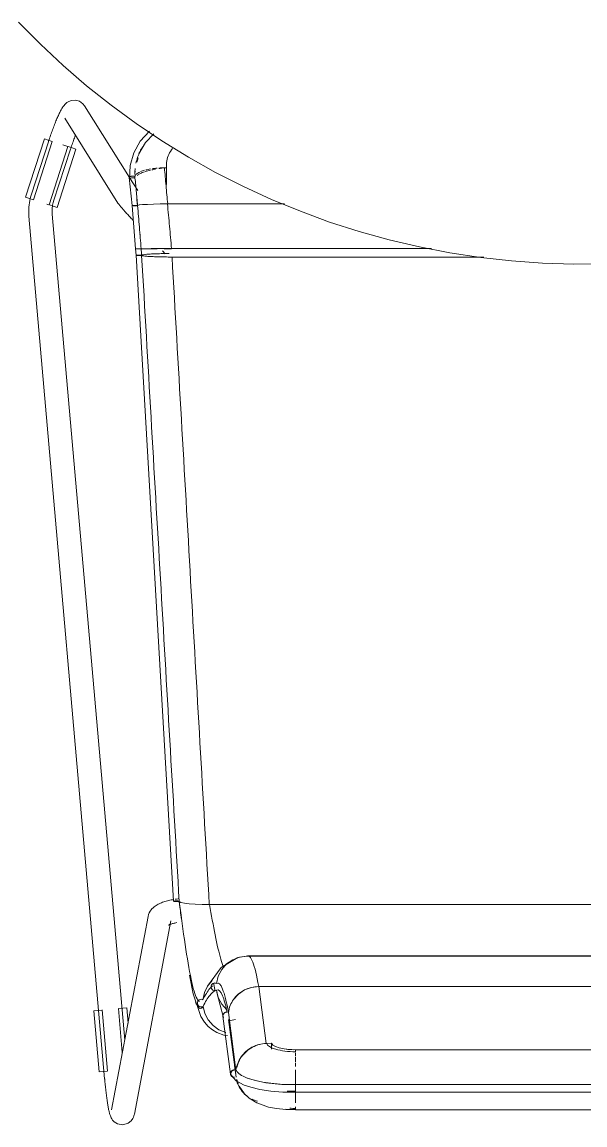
# Model space of a CAD drawing. Header units: millimetres. Extents: x 155927 to 326028, y -36033 to 97293.
# Drawn here: x 230032 to 230322, y 11463 to 12030 of the extents above; entities that cross this region are included whole.
import ezdxf

# ---------------------------------------------------------------- set-up
doc = ezdxf.new("R2010")
doc.units = ezdxf.units.MM
doc.header["$MEASUREMENT"] = 0
doc.layers.add('I-FURN', color=8, linetype='CONTINUOUS', lineweight=9)

msp = doc.modelspace()

# ---------------------------------------------------------------- linework, layer by layer
at = {"layer": 'I-FURN'}
for p, q in [((230030.45, 12029.59), (230041.7, 12018.22)), ((230041.7, 12018.22), (230053.4, 12007.3)), ((230053.4, 12007.3), (230065.52, 11996.86)), ((230065.52, 11996.86), (230078.06, 11986.92)), ((230053.6, 11986.39), (230053.32, 11986)), ((230053.91, 11986.79), (230053.6, 11986.39)), ((230054.28, 11987.22), (230053.91, 11986.79)), ((230054.74, 11987.68), (230054.28, 11987.22)), ((230055.37, 11988.2), (230054.74, 11987.68)), ((230056.28, 11988.77), (230055.37, 11988.2)), ((230057.66, 11989.29), (230056.28, 11988.77)), ((230059.64, 11989.46), (230057.66, 11989.29)), ((230061.86, 11988.88), (230059.64, 11989.46)), ((230063.6, 11987.65), (230061.86, 11988.88)), ((230063.6, 11987.65), (230064.49, 11986.53)), ((230087.52, 11949.76), (230064.49, 11986.53)), ((230078.06, 11986.92), (230090.98, 11977.48)), ((230050.49, 11980.54), (230050.25, 11979.98)), ((230050.73, 11981.08), (230050.49, 11980.54)), ((230050.97, 11981.61), (230050.73, 11981.08)), ((230051.2, 11982.12), (230050.97, 11981.61)), ((230051.44, 11982.61), (230051.2, 11982.12)), ((230051.67, 11983.09), (230051.44, 11982.61)), ((230051.9, 11983.54), (230051.67, 11983.09)), ((230052.12, 11983.98), (230051.9, 11983.54)), ((230052.35, 11984.41), (230052.12, 11983.98)), ((230052.58, 11984.82), (230052.35, 11984.41)), ((230052.82, 11985.22), (230052.58, 11984.82)), ((230053.06, 11985.61), (230052.82, 11985.22)), ((230053.32, 11986), (230053.06, 11985.61)), ((230048.24, 11974.93), (230047.99, 11974.24)), ((230048.5, 11975.61), (230048.24, 11974.93)), ((230048.75, 11976.27), (230048.5, 11975.61)), ((230049, 11976.93), (230048.75, 11976.27)), ((230049.26, 11977.57), (230049, 11976.93)), ((230049.51, 11978.19), (230049.26, 11977.57)), ((230049.75, 11978.8), (230049.51, 11978.19)), ((230050, 11979.4), (230049.75, 11978.8)), ((230050.25, 11979.98), (230050, 11979.4)), ((230054.32, 11980.16), (230081.63, 11936.57)), ((230090.98, 11977.48), (230104.26, 11968.57)), ((230034.12, 11939.55), (230043.81, 11969.56)), ((230043.81, 11969.56), (230045.76, 11968.93)), ((230046.22, 11969.2), (230045.98, 11968.46)), ((230046.47, 11969.94), (230046.22, 11969.2)), ((230046.72, 11970.67), (230046.47, 11969.94)), ((230046.97, 11971.4), (230046.72, 11970.67)), ((230047.22, 11972.12), (230046.97, 11971.4)), ((230047.48, 11972.84), (230047.22, 11972.12)), ((230047.73, 11973.54), (230047.48, 11972.84)), ((230047.99, 11974.24), (230047.73, 11973.54)), ((230058.98, 11969.37), (230058.75, 11968.71)), ((230059.22, 11970.01), (230058.98, 11969.37)), ((230059.45, 11970.65), (230059.22, 11970.01)), ((230059.69, 11971.27), (230059.45, 11970.65)), ((230093.13, 11968.34), (230097.87, 11973.5)), ((230095.81, 11967.76), (230100.08, 11972.23)), ((230045.83, 11968.01), (230037.12, 11941.19)), ((230038.16, 11938.25), (230047.85, 11968.26)), ((230045.76, 11968.93), (230047.73, 11968.29)), ((230045.98, 11968.46), (230045.83, 11968.01)), ((230055.92, 11965.65), (230046.23, 11935.64)), ((230048.53, 11937.49), (230057.24, 11964.3)), ((230050.27, 11934.34), (230059.96, 11964.35)), ((230055.82, 11965.68), (230053.34, 11966.48)), ((230056.04, 11965.61), (230058.01, 11964.98)), ((230057.35, 11964.63), (230057.24, 11964.3)), ((230057.58, 11965.32), (230057.35, 11964.63)), ((230057.81, 11966.01), (230057.58, 11965.32)), ((230058.04, 11966.69), (230057.81, 11966.01)), ((230058.01, 11964.98), (230059.96, 11964.35)), ((230058.28, 11967.37), (230058.04, 11966.69)), ((230058.51, 11968.04), (230058.28, 11967.37)), ((230058.75, 11968.71), (230058.51, 11968.04)), ((230089.74, 11962.33), (230093.13, 11968.34)), ((230092.44, 11961.93), (230095.81, 11967.76)), ((230104.26, 11968.57), (230117.9, 11960.2)), ((230087.86, 11955.81), (230089.74, 11962.33)), ((230117.9, 11960.2), (230131.85, 11952.37)), ((230087.58, 11948.91), (230087.86, 11955.81)), ((230105.53, 11954.69), (230106.57, 11954.69)), ((230106.52, 11955.93), (230106.52, 11946.18)), ((230131.85, 11952.37), (230146.11, 11945.12)), ((230087.45, 11949.8), (230088.88, 11935.31)), ((230091.8, 11942.95), (230087.76, 11949.39)), ((230037.12, 11941.19), (230036.79, 11940.1)), ((230146.11, 11945.12), (230160.65, 11938.44)), ((230036.07, 11938.92), (230034.12, 11939.55)), ((230035.91, 11935.62), (230035.8, 11934.49)), ((230036.06, 11936.75), (230035.91, 11935.62)), ((230036.26, 11937.88), (230036.06, 11936.75)), ((230038.04, 11938.29), (230036.07, 11938.92)), ((230036.5, 11939), (230036.26, 11937.88)), ((230036.79, 11940.1), (230036.5, 11939)), ((230046.13, 11935.68), (230044.97, 11936.05)), ((230048.32, 11934.97), (230046.35, 11935.61)), ((230047.91, 11934.88), (230048.03, 11935.54)), ((230048.03, 11935.54), (230048.17, 11936.18)), ((230048.17, 11936.18), (230048.33, 11936.82)), ((230048.33, 11936.82), (230048.52, 11937.46)), ((230048.52, 11937.46), (230048.53, 11937.49)), ((230081.63, 11936.57), (230081.84, 11936.25)), ((230081.84, 11936.25), (230082.03, 11935.99)), ((230082.03, 11935.99), (230082.2, 11935.76)), ((230082.2, 11935.76), (230082.37, 11935.54)), ((230082.37, 11935.54), (230082.55, 11935.32)), ((230082.55, 11935.32), (230082.74, 11935.09)), ((230082.74, 11935.09), (230082.94, 11934.85)), ((230088.88, 11935.31), (230088.95, 11935.33)), ((230088.94, 11935.33), (230088.88, 11935.31)), ((230088.88, 11935.31), (230090.7, 11913.11)), ((230088.88, 11935.31), (230088.94, 11935.28)), ((230088.94, 11935.28), (230088.88, 11935.31)), ((230089.13, 11935.36), (230088.94, 11935.33)), ((230088.94, 11935.28), (230089.13, 11935.26)), ((230089.13, 11935.26), (230088.94, 11935.28)), ((230089.43, 11935.38), (230089.13, 11935.36)), ((230089.13, 11935.26), (230089.42, 11935.24)), ((230089.42, 11935.24), (230089.13, 11935.26)), ((230089.14, 11935.36), (230089.43, 11935.38)), ((230089.42, 11935.24), (230089.8, 11935.22)), ((230089.8, 11935.22), (230089.42, 11935.24)), ((230089.81, 11935.4), (230089.43, 11935.38)), ((230089.43, 11935.38), (230089.82, 11935.4)), ((230089.8, 11935.22), (230090.25, 11935.21)), ((230090.26, 11935.21), (230089.8, 11935.22)), ((230090.27, 11935.41), (230089.81, 11935.4)), ((230089.82, 11935.4), (230090.27, 11935.41)), ((230090.25, 11935.21), (230090.74, 11935.2)), ((230090.75, 11935.2), (230090.26, 11935.21)), ((230090.76, 11935.41), (230090.27, 11935.41)), ((230090.27, 11935.41), (230090.76, 11935.41)), ((230091.25, 11935.41), (230090.76, 11935.41)), ((230090.76, 11935.41), (230091.26, 11935.41)), ((230091.24, 11935.21), (230091.71, 11935.21)), ((230091.72, 11935.21), (230091.24, 11935.21)), ((230091.73, 11935.4), (230091.25, 11935.41)), ((230091.26, 11935.41), (230091.73, 11935.4)), ((230091.73, 11935.4), (230092.61, 11935.59)), ((230092.62, 11935.59), (230091.73, 11935.4)), ((230092.62, 11935.59), (230094.33, 11935.77)), ((230094.35, 11935.77), (230092.62, 11935.59)), ((230094.35, 11935.77), (230096.79, 11935.92)), ((230096.83, 11935.92), (230094.35, 11935.77)), ((230096.83, 11935.92), (230099.86, 11936.04)), ((230099.93, 11936.04), (230096.83, 11935.92)), ((230099.93, 11936.04), (230103.37, 11936.11)), ((230103.37, 11936.11), (230099.93, 11936.04)), ((230107.23, 11936.14), (230103.46, 11936.11)), ((230103.46, 11936.11), (230107.1, 11936.14)), ((230167.34, 11936.14), (230107.23, 11936.14)), ((230107.23, 11936.14), (230167.34, 11936.14)), ((230160.65, 11938.44), (230175.44, 11932.34)), ((230035.74, 11933.35), (230035.72, 11932.2)), ((230035.72, 11932.2), (230035.75, 11931.06)), ((230035.8, 11934.49), (230035.74, 11933.35)), ((230035.75, 11931.06), (230035.83, 11929.92)), ((230035.83, 11929.92), (230035.83, 11929.87)), ((230035.83, 11929.87), (230074.78, 11486.55)), ((230047.72, 11932.24), (230047.73, 11932.91)), ((230047.74, 11931.58), (230047.72, 11932.24)), ((230047.73, 11932.91), (230047.77, 11933.57)), ((230047.79, 11930.92), (230047.74, 11931.58)), ((230047.77, 11933.57), (230047.83, 11934.23)), ((230085.08, 11506.42), (230047.79, 11930.92)), ((230047.83, 11934.23), (230047.91, 11934.88)), ((230050.27, 11934.34), (230048.32, 11934.97)), ((230082.94, 11934.85), (230083.16, 11934.6)), ((230083.16, 11934.6), (230083.39, 11934.33)), ((230083.39, 11934.33), (230083.63, 11934.05)), ((230083.63, 11934.05), (230083.89, 11933.75)), ((230083.89, 11933.75), (230084.16, 11933.45)), ((230084.16, 11933.45), (230084.45, 11933.12)), ((230084.45, 11933.12), (230084.75, 11932.79)), ((230084.75, 11932.79), (230085.07, 11932.44)), ((230085.07, 11932.44), (230085.39, 11932.07)), ((230085.39, 11932.07), (230085.74, 11931.69)), ((230085.74, 11931.69), (230086.09, 11931.3)), ((230086.09, 11931.3), (230086.46, 11930.9)), ((230086.46, 11930.9), (230086.84, 11930.49)), ((230086.84, 11930.49), (230087.23, 11930.06)), ((230087.23, 11930.06), (230087.64, 11929.63)), ((230087.64, 11929.63), (230088.05, 11929.18)), ((230175.44, 11932.34), (230190.47, 11926.84)), ((230088.05, 11929.18), (230088.47, 11928.73)), ((230088.47, 11928.73), (230088.91, 11928.27)), ((230088.91, 11928.27), (230089.35, 11927.8)), ((230190.47, 11926.84), (230205.7, 11921.95)), ((230205.7, 11921.95), (230221.11, 11917.67)), ((230090.77, 11913.11), (230090.7, 11913.11)), ((230090.7, 11913.11), (230090.77, 11913.1)), ((230090.97, 11909.75), (230090.71, 11913.11)), ((230090.77, 11913.1), (230090.71, 11913.11)), ((230090.71, 11913.11), (230090.77, 11913.11)), ((230090.96, 11913.11), (230091.25, 11913.11)), ((230091.25, 11913.11), (230090.96, 11913.11)), ((230091.25, 11913.11), (230091.64, 11913.11)), ((230091.63, 11913.11), (230091.25, 11913.11)), ((230091.25, 11913.1), (230091.64, 11913.1)), ((230091.64, 11913.1), (230091.26, 11913.1)), ((230092.08, 11913.11), (230091.63, 11913.11)), ((230091.64, 11913.11), (230092.09, 11913.11)), ((230092.09, 11913.1), (230091.64, 11913.1)), ((230091.64, 11913.1), (230092.09, 11913.1)), ((230092.57, 11913.11), (230092.08, 11913.11)), ((230092.09, 11913.11), (230092.58, 11913.11)), ((230092.58, 11913.1), (230092.09, 11913.1)), ((230092.09, 11913.1), (230092.58, 11913.1)), ((230093.07, 11913.11), (230092.57, 11913.11)), ((230092.58, 11913.11), (230093.07, 11913.11)), ((230093.08, 11913.1), (230092.58, 11913.1)), ((230092.58, 11913.1), (230093.08, 11913.1)), ((230093.07, 11913.11), (230093.54, 11913.11)), ((230093.54, 11913.11), (230093.07, 11913.11)), ((230093.55, 11913.1), (230093.08, 11913.1)), ((230093.08, 11913.1), (230093.55, 11913.1)), ((230093.54, 11913.11), (230094.43, 11913.13)), ((230094.43, 11913.13), (230093.54, 11913.11)), ((230094.43, 11913.13), (230096.17, 11913.14)), ((230096.18, 11913.14), (230094.43, 11913.13)), ((230094.44, 11913.08), (230096.19, 11913.07)), ((230096.2, 11913.07), (230094.45, 11913.08)), ((230096.18, 11913.14), (230098.68, 11913.15)), ((230098.68, 11913.15), (230096.18, 11913.14)), ((230096.19, 11913.07), (230098.69, 11913.06)), ((230098.7, 11913.06), (230096.2, 11913.07)), ((230098.68, 11913.15), (230101.81, 11913.16)), ((230101.81, 11913.16), (230098.68, 11913.15)), ((230098.69, 11913.06), (230101.82, 11913.05)), ((230101.82, 11913.05), (230098.7, 11913.06)), ((230105.38, 11913.17), (230101.81, 11913.16)), ((230101.82, 11913.16), (230105.38, 11913.17)), ((230105.38, 11913.17), (230109.17, 11913.17)), ((230109.17, 11913.17), (230105.38, 11913.17)), ((230109.16, 11913.04), (230105.38, 11913.04)), ((230105.38, 11913.04), (230109.16, 11913.04)), ((230109.17, 11913.17), (230242.91, 11913.17)), ((230242.91, 11913.17), (230109.17, 11913.17)), ((230221.11, 11917.67), (230236.69, 11914.01)), ((230236.69, 11914.01), (230252.4, 11910.98)), ((230091.05, 11909.78), (230090.98, 11909.75)), ((230090.98, 11909.75), (230110.27, 11577.84)), ((230090.98, 11909.75), (230091.04, 11909.72)), ((230091.04, 11909.72), (230091.23, 11909.69)), ((230091.24, 11909.8), (230091.05, 11909.78)), ((230091.23, 11909.69), (230091.52, 11909.67)), ((230091.53, 11909.82), (230091.24, 11909.8)), ((230091.52, 11909.67), (230091.91, 11909.65)), ((230091.91, 11909.84), (230091.53, 11909.82)), ((230092.37, 11909.85), (230091.91, 11909.84)), ((230091.91, 11909.65), (230092.36, 11909.64)), ((230092.36, 11909.64), (230092.85, 11909.64)), ((230092.86, 11909.86), (230092.37, 11909.85)), ((230092.85, 11909.64), (230093.34, 11909.64)), ((230093.35, 11909.86), (230092.86, 11909.86)), ((230093.34, 11909.64), (230093.81, 11909.65)), ((230093.82, 11909.85), (230093.35, 11909.86)), ((230093.81, 11909.65), (230094.7, 11909.44)), ((230094.72, 11910.06), (230093.82, 11909.85)), ((230094.7, 11909.44), (230096.45, 11909.24)), ((230096.47, 11910.25), (230094.72, 11910.06)), ((230096.45, 11909.24), (230098.95, 11909.08)), ((230098.97, 11910.41), (230096.47, 11910.25)), ((230098.95, 11909.08), (230102.08, 11908.96)), ((230102.09, 11910.54), (230098.97, 11910.41)), ((230102.08, 11908.96), (230105.65, 11908.88)), ((230105.64, 11910.61), (230102.09, 11910.54)), ((230104.47, 11912.02), (230105.94, 11910.49)), ((230107.89, 11910.64), (230105.64, 11910.61)), ((230105.65, 11908.88), (230109.43, 11908.85)), ((230109.43, 11908.85), (230269.84, 11908.85)), ((230269.84, 11908.85), (230109.43, 11908.85)), ((230252.4, 11910.98), (230268.21, 11908.57)), ((230268.21, 11908.57), (230284.12, 11906.81)), ((230284.12, 11906.81), (230300.07, 11905.67)), ((230300.07, 11905.67), (230316.07, 11905.18)), ((230316.07, 11905.18), (230332.06, 11905.33)), ((230106.4, 11577.86), (230107.03, 11578.03)), ((230107.03, 11578.03), (230107.67, 11578.19)), ((230107.67, 11578.19), (230108.33, 11578.34)), ((230108.33, 11578.34), (230109, 11578.49)), ((230109, 11578.49), (230109.68, 11578.62)), ((230109.68, 11578.62), (230110.37, 11578.75)), ((230110.51, 11577.94), (230110.8, 11577.99)), ((230110.81, 11577.99), (230110.52, 11577.94)), ((230110.8, 11577.99), (230111.18, 11578.02)), ((230111.19, 11578.02), (230110.81, 11577.99)), ((230111.08, 11578.86), (230111.79, 11578.97)), ((230111.18, 11578.02), (230111.63, 11578.04)), ((230111.64, 11578.04), (230111.19, 11578.02)), ((230111.63, 11578.04), (230112.12, 11578.05)), ((230112.13, 11578.05), (230111.64, 11578.04)), ((230111.79, 11578.97), (230112.52, 11579.07)), ((230112.12, 11578.05), (230112.62, 11578.05)), ((230112.63, 11578.05), (230112.13, 11578.05)), ((230097.7, 11571.87), (230098.13, 11572.66)), ((230098.13, 11572.66), (230098.62, 11573.35)), ((230098.62, 11573.35), (230099.13, 11573.95)), ((230099.13, 11573.95), (230099.65, 11574.47)), ((230099.65, 11574.47), (230100.18, 11574.92)), ((230100.18, 11574.92), (230100.71, 11575.32)), ((230100.71, 11575.32), (230101.25, 11575.68)), ((230101.25, 11575.68), (230101.79, 11576)), ((230101.79, 11576), (230102.32, 11576.29)), ((230102.32, 11576.29), (230102.87, 11576.57)), ((230102.87, 11576.57), (230103.44, 11576.82)), ((230103.44, 11576.82), (230104.01, 11577.05)), ((230104.01, 11577.05), (230104.59, 11577.27)), ((230104.59, 11577.27), (230105.18, 11577.48)), ((230105.18, 11577.48), (230105.78, 11577.67)), ((230105.78, 11577.67), (230106.4, 11577.86)), ((230110.33, 11577.89), (230110.27, 11577.84)), ((230110.27, 11577.84), (230110.33, 11577.89)), ((230110.27, 11577.84), (230110.34, 11577.78)), ((230110.34, 11577.78), (230110.27, 11577.84)), ((230110.52, 11577.94), (230110.33, 11577.89)), ((230110.33, 11577.89), (230110.51, 11577.94)), ((230110.34, 11577.78), (230110.53, 11577.73)), ((230110.53, 11577.73), (230110.34, 11577.78)), ((230110.53, 11577.73), (230110.83, 11577.69)), ((230110.83, 11577.69), (230110.53, 11577.73)), ((230110.83, 11577.69), (230111.22, 11577.66)), ((230111.22, 11577.66), (230110.83, 11577.69)), ((230111.22, 11577.66), (230111.67, 11577.64)), ((230111.67, 11577.64), (230111.22, 11577.66)), ((230111.67, 11577.64), (230112.17, 11577.63)), ((230112.16, 11577.63), (230111.67, 11577.64)), ((230112.66, 11577.63), (230112.16, 11577.63)), ((230112.17, 11577.63), (230112.66, 11577.63)), ((230112.66, 11577.63), (230113.13, 11577.65)), ((230113.13, 11577.65), (230112.66, 11577.63)), ((230114.04, 11577.25), (230113.13, 11577.65)), ((230113.13, 11577.65), (230114.04, 11577.25)), ((230115.77, 11576.88), (230114.04, 11577.25)), ((230114.04, 11577.25), (230115.78, 11576.88)), ((230118.24, 11576.57), (230115.78, 11576.88)), ((230115.78, 11576.88), (230118.28, 11576.57)), ((230121.33, 11576.33), (230118.27, 11576.57)), ((230118.28, 11576.57), (230121.38, 11576.33)), ((230124.85, 11576.18), (230121.38, 11576.33)), ((230121.38, 11576.33), (230124.92, 11576.18)), ((230128.61, 11576.12), (230124.91, 11576.18)), ((230124.92, 11576.18), (230128.68, 11576.12)), ((230128.68, 11576.12), (230512.08, 11576.12)), ((230512.08, 11576.12), (230128.68, 11576.12)), ((230097.08, 11569.99), (230078.26, 11470.7)), ((230090.05, 11468.47), (230108.87, 11567.76)), ((230097.08, 11569.99), (230097.33, 11570.98)), ((230097.33, 11570.98), (230097.7, 11571.87)), ((230110.95, 11566.63), (230111.41, 11566.73)), ((230111.41, 11566.73), (230111.91, 11566.83)), ((230107.65, 11565.53), (230107.67, 11565.54)), ((230107.67, 11565.54), (230107.74, 11565.59)), ((230107.74, 11565.59), (230107.83, 11565.63)), ((230107.83, 11565.63), (230107.98, 11565.71)), ((230107.98, 11565.71), (230108.18, 11565.8)), ((230108.18, 11565.8), (230108.41, 11565.89)), ((230108.41, 11565.89), (230108.68, 11565.99)), ((230108.68, 11565.99), (230108.98, 11566.1)), ((230108.98, 11566.1), (230109.32, 11566.21)), ((230109.32, 11566.21), (230109.68, 11566.31)), ((230109.68, 11566.31), (230110.08, 11566.42)), ((230110.08, 11566.42), (230110.5, 11566.53)), ((230110.5, 11566.53), (230110.95, 11566.63)), ((230148.53, 11549.77), (230143.49, 11548.97)), ((230187.44, 11549.77), (230148.53, 11549.77)), ((230492.24, 11549.77), (230187.44, 11549.77)), ((230143.34, 11548.9), (230134.69, 11543.79)), ((230137.49, 11545.61), (230134.99, 11542.74)), ((230134.99, 11542.73), (230137.5, 11545.6)), ((230140.63, 11547.78), (230137.49, 11545.61)), ((230137.5, 11545.6), (230140.63, 11547.77)), ((230143.49, 11548.97), (230140.32, 11547.6)), ((230144.2, 11549.15), (230140.63, 11547.78)), ((230140.63, 11547.77), (230144.2, 11549.14)), ((230144.2, 11549.14), (230147.99, 11549.62)), ((230147.99, 11549.62), (230144.2, 11549.15)), ((230147.99, 11549.62), (230492.78, 11549.62)), ((230492.78, 11549.62), (230147.99, 11549.62)), ((230118.37, 11539.92), (230120.28, 11530.26)), ((230134.69, 11543.79), (230127.71, 11534.25)), ((230133.23, 11539.34), (230132.34, 11535.63)), ((230134.99, 11542.74), (230133.23, 11539.34)), ((230133.24, 11539.34), (230134.99, 11542.73)), ((230127.75, 11534.18), (230126.11, 11530.85)), ((230126.12, 11530.85), (230127.76, 11534.17)), ((230127.71, 11534.25), (230126.82, 11532.5)), ((230130.16, 11537.01), (230127.75, 11534.18)), ((230127.76, 11534.17), (230130.16, 11537.01)), ((230129.56, 11534.37), (230129.5, 11533.87)), ((230129.5, 11533.87), (230129.57, 11534.36)), ((230129.57, 11533.38), (230129.5, 11533.87)), ((230129.5, 11533.87), (230129.56, 11533.38)), ((230129.75, 11534.83), (230129.56, 11534.37)), ((230129.56, 11533.38), (230129.75, 11532.92)), ((230129.57, 11534.36), (230129.76, 11534.83)), ((230129.76, 11532.92), (230129.57, 11533.38)), ((230130.05, 11535.23), (230129.75, 11534.83)), ((230129.75, 11532.92), (230130.05, 11532.52)), ((230129.76, 11534.83), (230130.05, 11535.23)), ((230130.05, 11532.52), (230129.76, 11532.92)), ((230130.05, 11535.23), (230130.43, 11535.54)), ((230130.43, 11535.54), (230130.05, 11535.23)), ((230130.88, 11535.75), (230130.43, 11535.54)), ((230130.43, 11535.54), (230130.88, 11535.74)), ((230133.41, 11535.64), (230130.53, 11535.6)), ((230130.83, 11535.73), (230131.66, 11531.84)), ((230130.88, 11535.74), (230131.37, 11535.83)), ((230131.37, 11535.83), (230130.88, 11535.75)), ((230131.37, 11535.83), (230131.87, 11535.79)), ((230131.87, 11535.79), (230131.37, 11535.83)), ((230131.87, 11535.79), (230132.34, 11535.63)), ((230132.34, 11535.63), (230131.87, 11535.79)), ((230150.26, 11533.54), (230146.71, 11532.23)), ((230154.03, 11534.02), (230150.26, 11533.54)), ((230157.89, 11504.74), (230154.03, 11534.02)), ((230154.03, 11534.02), (230486.74, 11534.02)), ((230486.74, 11534.02), (230154.03, 11534.02)), ((230120.28, 11530.26), (230124.27, 11518.55)), ((230123.04, 11526.8), (230123.42, 11527.12)), ((230123.41, 11527.12), (230123.04, 11526.8)), ((230123.86, 11527.33), (230123.41, 11527.12)), ((230123.42, 11527.12), (230123.87, 11527.33)), ((230124.36, 11527.42), (230123.86, 11527.33)), ((230123.87, 11527.33), (230124.36, 11527.42)), ((230124.36, 11527.42), (230124.86, 11527.39)), ((230124.86, 11527.39), (230124.36, 11527.42)), ((230124.86, 11527.39), (230125.33, 11527.24)), ((230125.33, 11527.24), (230124.86, 11527.39)), ((230125.33, 11527.24), (230126.12, 11530.85)), ((230126.11, 11530.85), (230125.33, 11527.24)), ((230130.43, 11532.21), (230130.05, 11532.52)), ((230130.05, 11532.52), (230130.43, 11532.2)), ((230130.88, 11532.01), (230130.43, 11532.21)), ((230130.43, 11532.2), (230130.88, 11532)), ((230131.37, 11531.92), (230130.88, 11532.01)), ((230130.88, 11532), (230131.37, 11531.92)), ((230131.87, 11531.96), (230131.37, 11531.92)), ((230131.37, 11531.92), (230131.87, 11531.96)), ((230132.34, 11532.12), (230131.87, 11531.96)), ((230131.87, 11531.96), (230132.34, 11532.12)), ((230132.34, 11532.12), (230133.23, 11528.41)), ((230132.7, 11530.27), (230132.37, 11532.14)), ((230135.67, 11518.66), (230132.7, 11530.27)), ((230133.23, 11528.41), (230134.99, 11525.01)), ((230143.6, 11530.15), (230141.11, 11527.41)), ((230146.71, 11532.23), (230143.6, 11530.15)), ((230069.21, 11521.57), (230071.25, 11521.75)), ((230071.97, 11490.16), (230069.21, 11521.57)), ((230071.25, 11521.75), (230073.32, 11521.93)), ((230076.2, 11490.53), (230073.44, 11521.94)), ((230081.89, 11522.68), (230083.87, 11500.08)), ((230082.01, 11522.69), (230084.07, 11522.87)), ((230084.07, 11522.87), (230086.12, 11523.05)), ((230086.81, 11515.16), (230086.12, 11523.05)), ((230122.56, 11525.94), (230122.5, 11525.45)), ((230122.5, 11525.45), (230122.58, 11524.97)), ((230122.51, 11525.45), (230122.57, 11525.94)), ((230122.58, 11524.97), (230122.51, 11525.45)), ((230122.75, 11526.4), (230122.56, 11525.94)), ((230122.57, 11525.94), (230122.75, 11526.4)), ((230122.78, 11524.52), (230122.58, 11524.97)), ((230122.58, 11524.97), (230122.77, 11524.52)), ((230122.75, 11526.4), (230123.04, 11526.8)), ((230123.04, 11526.8), (230122.75, 11526.4)), ((230122.77, 11524.52), (230123.07, 11524.12)), ((230123.08, 11524.12), (230122.78, 11524.52)), ((230123.07, 11524.12), (230123.46, 11523.81)), ((230123.47, 11523.82), (230123.08, 11524.12)), ((230123.46, 11523.81), (230123.92, 11523.62)), ((230123.92, 11523.62), (230123.47, 11523.82)), ((230124.41, 11523.55), (230123.92, 11523.62)), ((230123.92, 11523.62), (230124.41, 11523.54)), ((230124.91, 11523.59), (230124.41, 11523.55)), ((230124.41, 11523.54), (230124.91, 11523.59)), ((230125.38, 11523.75), (230124.91, 11523.59)), ((230124.91, 11523.59), (230125.38, 11523.75)), ((230125.53, 11522.8), (230125.38, 11523.75)), ((230125.38, 11523.75), (230126.28, 11520.12)), ((230134.99, 11525.01), (230137.49, 11522.14)), ((230124.27, 11518.55), (230126.08, 11515.72)), ((230126.08, 11515.72), (230128.07, 11513.48)), ((230126.28, 11520.12), (230128.03, 11516.8)), ((230128.03, 11516.8), (230130.51, 11513.98)), ((230135.7, 11519.44), (230135.64, 11518.97)), ((230135.64, 11518.97), (230135.7, 11518.5)), ((230135.65, 11518.74), (230139.51, 11488.96)), ((230135.89, 11519.88), (230135.7, 11519.44)), ((230135.7, 11518.5), (230135.89, 11518.06)), ((230136.19, 11520.26), (230135.89, 11519.88)), ((230136.57, 11520.57), (230136.19, 11520.26)), ((230137.02, 11520.76), (230136.57, 11520.57)), ((230137.51, 11520.84), (230137.02, 11520.76)), ((230138.01, 11520.8), (230137.51, 11520.84)), ((230142.32, 11490.94), (230138.48, 11520.64)), ((230138.5, 11517.1), (230142.35, 11487.4)), ((230138.62, 11516.32), (230142.12, 11517)), ((230128.07, 11513.48), (230130.24, 11511.7)), ((230130.24, 11511.7), (230132.51, 11510.36)), ((230130.51, 11513.98), (230133.59, 11511.8)), ((230132.51, 11510.36), (230136.11, 11509.06)), ((230133.59, 11511.8), (230137.1, 11510.4)), ((230136.11, 11509.06), (230137.89, 11508.83)), ((230160.6, 11504.81), (230157.89, 11504.74)), ((230160.6, 11504.81), (230160.6, 11501.8)), ((230161.24, 11503.95), (230160.6, 11504.81)), ((230162.59, 11503.16), (230161.24, 11503.95)), ((230164.58, 11502.49), (230162.59, 11503.16)), ((230167.07, 11501.98), (230164.58, 11502.49)), ((230169.92, 11501.66), (230167.07, 11501.98)), ((230172.96, 11501.55), (230169.92, 11501.66)), ((230467.81, 11501.55), (230172.96, 11501.55)), ((230172.96, 11501.49), (230467.81, 11501.49)), ((230172.96, 11498.23), (230172.96, 11499.97)), ((230142.19, 11488.59), (230141.57, 11493.37)), ((230172.96, 11495.18), (230172.96, 11497.64)), ((230172.96, 11492.82), (230172.96, 11494.66)), ((230074.01, 11490.34), (230071.97, 11490.16)), ((230076.08, 11490.52), (230074.01, 11490.34)), ((230142.41, 11485.56), (230139.86, 11488.46)), ((230172.96, 11487.63), (230172.96, 11491.19)), ((230172.96, 11487.44), (230172.96, 11483.62)), ((230172.96, 11483.62), (230172.96, 11487.44)), ((230074.8, 11486.39), (230074.78, 11486.55)), ((230074.86, 11485.64), (230074.8, 11486.39)), ((230074.93, 11484.89), (230074.86, 11485.64)), ((230075.01, 11484.14), (230074.93, 11484.89)), ((230075.08, 11483.4), (230075.01, 11484.14)), ((230075.16, 11482.66), (230075.08, 11483.4)), ((230075.23, 11481.93), (230075.16, 11482.66)), ((230075.31, 11481.2), (230075.23, 11481.93)), ((230146.53, 11483.38), (230142.41, 11485.56)), ((230143.99, 11482.77), (230143.89, 11482.97)), ((230146.67, 11478.87), (230143.99, 11482.77)), ((230149.98, 11482.21), (230146.53, 11483.38)), ((230148.29, 11486.92), (230151.72, 11485.82)), ((230154.67, 11481.12), (230149.98, 11482.21)), ((230151.72, 11485.82), (230156.16, 11484.86)), ((230156.16, 11484.86), (230160.17, 11484.26)), ((230160.17, 11484.26), (230166.73, 11483.73)), ((230166.73, 11483.73), (230172.96, 11483.65)), ((230467.81, 11483.65), (230172.96, 11483.65)), ((230172.96, 11479.69), (230172.96, 11483.65)), ((230172.96, 11483.65), (230172.96, 11483.54)), ((230172.96, 11483.54), (230172.96, 11483.32)), ((230172.96, 11483.32), (230172.96, 11482.99)), ((230172.96, 11482.99), (230172.96, 11482.57)), ((230172.96, 11482.57), (230172.96, 11482.1)), ((230172.96, 11482.1), (230172.96, 11481.6)), ((230075.4, 11480.48), (230075.31, 11481.2)), ((230075.48, 11479.77), (230075.4, 11480.48)), ((230075.56, 11479.07), (230075.48, 11479.77)), ((230075.65, 11478.39), (230075.56, 11479.07)), ((230075.74, 11477.71), (230075.65, 11478.39)), ((230075.82, 11477.05), (230075.74, 11477.71)), ((230075.91, 11476.4), (230075.82, 11477.05)), ((230076, 11475.76), (230075.91, 11476.4)), ((230149.14, 11476.58), (230146.67, 11478.87)), ((230153.02, 11474.19), (230149.14, 11476.58)), ((230160.29, 11480.27), (230154.67, 11481.12)), ((230166.42, 11479.78), (230160.29, 11480.27)), ((230172.96, 11479.69), (230166.42, 11479.78)), ((230172.96, 11481.6), (230172.96, 11481.1)), ((230172.96, 11481.1), (230172.96, 11480.65)), ((230172.96, 11480.65), (230172.96, 11480.26)), ((230172.96, 11480.26), (230172.96, 11479.96)), ((230172.96, 11479.96), (230172.96, 11479.76)), ((230172.96, 11479.93), (230172.96, 11476.91)), ((230172.96, 11476.92), (230172.96, 11479.93)), ((230172.96, 11479.76), (230172.96, 11479.69)), ((230172.96, 11479.69), (230467.81, 11479.69)), ((230172.96, 11474.17), (230172.96, 11476.75)), ((230076.09, 11475.14), (230076, 11475.76)), ((230076.18, 11474.54), (230076.09, 11475.14)), ((230076.27, 11473.95), (230076.18, 11474.54)), ((230076.37, 11473.39), (230076.27, 11473.95)), ((230076.46, 11472.83), (230076.37, 11473.39)), ((230076.55, 11472.3), (230076.46, 11472.83)), ((230076.65, 11471.79), (230076.55, 11472.3)), ((230076.74, 11471.29), (230076.65, 11471.79)), ((230076.84, 11470.81), (230076.74, 11471.29)), ((230076.94, 11470.35), (230076.84, 11470.81)), ((230077.03, 11469.91), (230076.94, 11470.35)), ((230159.07, 11472.06), (230153.02, 11474.19)), ((230163.11, 11471.27), (230159.07, 11472.06)), ((230167.93, 11470.76), (230163.11, 11471.27)), ((230172.96, 11470.65), (230167.93, 11470.76)), ((230172.96, 11470.67), (230172.96, 11472.14)), ((230172.96, 11470.82), (230172.96, 11470.65)), ((230172.96, 11470.65), (230467.81, 11470.65)), ((230077.13, 11469.48), (230077.03, 11469.91)), ((230077.24, 11469.07), (230077.13, 11469.48)), ((230077.35, 11468.67), (230077.24, 11469.07)), ((230077.46, 11468.27), (230077.35, 11468.67)), ((230077.59, 11467.88), (230077.46, 11468.27)), ((230077.73, 11467.47), (230077.59, 11467.88)), ((230077.9, 11467.05), (230077.73, 11467.47)), ((230078.11, 11466.57), (230077.9, 11467.05)), ((230078.42, 11466.01), (230078.11, 11466.57)), ((230078.89, 11465.31), (230078.42, 11466.01)), ((230079.75, 11464.4), (230078.89, 11465.31)), ((230086.91, 11463.71), (230088.49, 11465.03)), ((230088.49, 11465.03), (230089.24, 11466.11)), ((230089.24, 11466.11), (230089.61, 11466.91)), ((230089.61, 11466.91), (230089.83, 11467.53)), ((230089.83, 11467.53), (230089.96, 11468.05)), ((230089.96, 11468.05), (230090.05, 11468.47)), ((230081.4, 11463.36), (230079.75, 11464.4)), ((230084.16, 11462.87), (230081.4, 11463.36)), ((230086.91, 11463.71), (230084.16, 11462.87))]:
    msp.add_line(p, q, dxfattribs=at)
for centre, major_axis, ratio, start_param, end_param in [((230154.16, 11518.95), (-15.78, 0), 0.955139, 4.720632, 5.68731), ((230154.16, 11518.95), (-15.78, 0), 0.955139, 5.687432, 5.928979), ((230154.16, 11518.95), (-15.78, 0), 0.955139, 5.929149, 6.170649), ((230137.6, 11518.97), (-1.96, 0), 0.955139, 4.501447, 6.790779), ((230172.96, 11486.4), (0, -15.75), 0.000004, 3.431839, 3.614078), ((230172.96, 11474.93), (-12.4, 0), 0.287441, 1.332781, 1.570796)]:
    msp.add_ellipse(centre, major_axis=major_axis, ratio=ratio, start_param=start_param, end_param=end_param, dxfattribs=at)
for points, knots in [([(230090.89, 11957.04), (230091.33, 11959.12), (230092.31, 11962.08), (230093.87, 11964.75), (230094.4, 11965.55)], [-0.8210019, -0.8210019, -0.8210019, -0.8210019, -0.6666667, -0.5975811, -0.5975811, -0.5975811, -0.5975811]), ([(230106.57, 11954.69), (230106.36, 11957.08), (230106.99, 11960.68), (230108.92, 11963.68), (230109.68, 11964.58)], [0, 0, 0, 0, 0.3333333, 0.5, 0.5, 0.5, 0.5]), ([(230087.5, 11949.95), (230087.52, 11949.97), (230087.57, 11950.02), (230087.67, 11950.09), (230087.86, 11950.19), (230088.18, 11950.3), (230088.58, 11950.37), (230088.94, 11950.4), (230089.31, 11950.42), (230089.76, 11950.42), (230090.11, 11950.38), (230090.29, 11950.36)], [0.5555556, 0.5555556, 0.5555556, 0.5555556, 0.5833333, 0.6180556, 0.6527778, 0.7222222, 0.7916667, 0.8263889, 0.8611111, 0.9305556, 1, 1, 1, 1]), ([(230090.39, 11949.62), (230090.17, 11949.63), (230089.68, 11949.63), (230088.93, 11949.54), (230088.26, 11949.39), (230087.83, 11949.21), (230087.68, 11949.1), (230087.64, 11949.05)], [-1, -1, -1, -1, -0.90625, -0.8125, -0.71875, -0.625, -0.5625, -0.5625, -0.5625, -0.5625]), ([(230090.97, 11909.75), (230090.97, 11909.77), (230091.11, 11909.79), (230091.51, 11909.83), (230091.9, 11909.84), (230092.36, 11909.85), (230092.85, 11909.86), (230093.35, 11909.86), (230093.67, 11909.85), (230093.82, 11909.85)], [-0.5, -0.5, -0.5, -0.5, -0.375, -0.3125, -0.25, -0.1875, -0.125, -0.0625, 0, 0, 0, 0]), ([(230093.81, 11909.65), (230093.59, 11909.64), (230093.1, 11909.63), (230092.47, 11909.64), (230092, 11909.65), (230091.59, 11909.66), (230091.14, 11909.7), (230090.98, 11909.73), (230090.97, 11909.75)], [-1, -1, -1, -1, -0.90625, -0.8125, -0.765625, -0.71875, -0.625, -0.501507, -0.501507, -0.501507, -0.501507]), ([(230109.43, 11908.85), (230108.16, 11908.85), (230105.61, 11908.87), (230102, 11908.95), (230098.84, 11909.07), (230095.48, 11909.29), (230094.09, 11909.5), (230093.81, 11909.65)], [-1, -1, -1, -1, -0.833333, -0.666667, -0.5, -0.333333, 0, 0, 0, 0]), ([(230093.82, 11909.85), (230094.11, 11909.99), (230095.5, 11910.2), (230098.85, 11910.42), (230102.01, 11910.54), (230105.12, 11910.61), (230107.13, 11910.63), (230107.89, 11910.64)], [-1, -1, -1, -1, -0.6666667, -0.5, -0.3333333, -0.1666667, -0.0664381, -0.0664381, -0.0664381, -0.0664381]), ([(230113.13, 11577.65), (230114.15, 11570.1), (230116.18, 11554.89), (230119.23, 11536.45), (230121.67, 11528.15), (230123.09, 11526.55), (230123.5, 11526.36)], [0, 0, 0, 0, 0.25, 0.5, 0.75, 0.8499412, 0.8499412, 0.8499412, 0.8499412]), ([(230135.98, 11543.85), (230135.5, 11545), (230134.04, 11549.24), (230131.6, 11559.95), (230129.66, 11570.73), (230128.68, 11576.12)], [0.375, 0.375, 0.375, 0.375, 0.5, 0.75, 1, 1, 1, 1]), ([(230154.03, 11534.02), (230153.02, 11539.75), (230151.19, 11547.39), (230149.36, 11549.77), (230148.53, 11549.77)], [0, 0, 0, 0, 0.5, 0.9107154, 0.9107154, 0.9107154, 0.9107154]), ([(230125.33, 11527.24), (230126.5, 11529.65), (230128.13, 11532.3), (230129.75, 11533.97), (230130.21, 11534.37)], [0, 0, 0, 0, 0.5, 0.696307, 0.696307, 0.696307, 0.696307]), ([(230132.34, 11532.12), (230133.36, 11532.67), (230135.18, 11530.94), (230137, 11524.45), (230137.79, 11520.74)], [0, 0, 0, 0, 0.5, 0.8877852, 0.8877852, 0.8877852, 0.8877852]), ([(230125.38, 11523.75), (230126.54, 11526.15), (230128.63, 11529.58), (230130.73, 11531.37), (230131.66, 11531.84)], [0, 0, 0, 0, 0.5, 0.9025379, 0.9025379, 0.9025379, 0.9025379]), ([(230121.53, 11526.17), (230121.79, 11525.45), (230123.08, 11522.43), (230124.36, 11522.2), (230125.38, 11523.75)], [0.6866019, 0.6866019, 0.6866019, 0.6866019, 0.75, 1, 1, 1, 1]), ([(230145.16, 11497.82), (230146.59, 11499.88), (230149.54, 11502.38), (230153.11, 11503.95), (230154.36, 11504.19)], [-0.6666667, -0.6666667, -0.6666667, -0.6666667, -0.3333333, -0.1666667, -0.1666667, -0.1666667, -0.1666667]), ([(230142.32, 11490.94), (230142.18, 11491), (230141.97, 11491.07), (230141.68, 11491.12), (230141.4, 11491.13), (230141.1, 11491.09), (230140.81, 11491.01), (230140.55, 11490.9), (230140.23, 11490.7), (230139.91, 11490.39), (230139.68, 11490.02), (230139.54, 11489.67), (230139.49, 11489.36), (230139.49, 11489.08), (230139.52, 11488.82), (230139.6, 11488.57), (230139.71, 11488.32), (230139.9, 11488.02), (230140.22, 11487.71), (230140.62, 11487.5), (230140.97, 11487.4), (230141.24, 11487.36), (230141.4, 11487.36), (230141.47, 11487.36)], [0, 0, 0, 0, 0.0555556, 0.0833333, 0.1111111, 0.1666667, 0.1944444, 0.2222222, 0.2777778, 0.3333333, 0.3888889, 0.4444444, 0.4791667, 0.5138889, 0.5486111, 0.5833333, 0.6180556, 0.6527778, 0.7222222, 0.7916667, 0.8263889, 0.8611111, 0.8888889, 0.8888889, 0.8888889, 0.8888889]), ([(230141.56, 11487.37), (230141.4, 11487.38), (230141.11, 11487.42), (230140.72, 11487.56), (230140.31, 11487.82), (230139.85, 11488.34), (230139.6, 11489.2), (230139.83, 11489.99), (230140.23, 11490.52), (230140.61, 11490.84), (230140.92, 11490.98), (230141.07, 11491.03)], [-0.875, -0.875, -0.875, -0.875, -0.8125, -0.765625, -0.71875, -0.625, -0.5, -0.375, -0.3125, -0.25, -0.1875, -0.1875, -0.1875, -0.1875]), ([(230142.54, 11486.29), (230142.7, 11485.52), (230143.26, 11483.61), (230144.82, 11480.75), (230146.83, 11478.57), (230148.21, 11477.56), (230148.61, 11477.29)], [0.0592823, 0.0592823, 0.0592823, 0.0592823, 0.1666667, 0.3333333, 0.5, 0.565028, 0.565028, 0.565028, 0.565028])]:
    msp.add_open_spline(points, degree=3, knots=knots, dxfattribs=at)
for points in [[(230091.96, 11959.75), (230091.69, 11959.04), (230091.51, 11958.32), (230091.38, 11957.58)], [(230090.29, 11950.36), (230090.44, 11950.75), (230091, 11951.5), (230092.14, 11952.2), (230092.84, 11952.52)], [(230090.32, 11951.89), (230090.33, 11952.71), (230090.38, 11953.54), (230090.46, 11954.36)], [(230090.44, 11953.13), (230090.38, 11952.49), (230090.37, 11951.83), (230090.38, 11951.18)], [(230095.3, 11952.63), (230094.49, 11952.36), (230093.68, 11952.08), (230093.12, 11951.78)], [(230093.29, 11952.72), (230093.88, 11952.97), (230094.54, 11953.2), (230095.27, 11953.41)], [(230098.34, 11953.47), (230097.41, 11953.26), (230096.47, 11953.03), (230095.62, 11952.78)], [(230095.94, 11953.59), (230096.68, 11953.78), (230097.49, 11953.94), (230098.32, 11954.09)], [(230101, 11954.01), (230100.31, 11953.89), (230099.66, 11953.76), (230099, 11953.62)], [(230099.17, 11954.22), (230100.02, 11954.35), (230100.89, 11954.46), (230101.81, 11954.52)], [(230104.11, 11954.45), (230103.64, 11954.4), (230103.17, 11954.34), (230102.7, 11954.27)], [(230102.73, 11954.59), (230103.64, 11954.65), (230104.57, 11954.68), (230105.53, 11954.69)], [(230105.53, 11954.69), (230105.79, 11951.66), (230106.33, 11945.52), (230106.92, 11939.27), (230107.23, 11936.14)], [(230106.57, 11954.69), (230106.53, 11955.2), (230106.51, 11955.7), (230106.52, 11956.21)], [(230090.29, 11950.36), (230090.53, 11947.91), (230091.01, 11942.96), (230091.49, 11937.93), (230091.73, 11935.4)], [(230092.87, 11951.67), (230092.24, 11951.35), (230091.84, 11951.04), (230091.51, 11950.71)], [(230091.11, 11941.25), (230091.31, 11939.25), (230091.51, 11937.23), (230091.71, 11935.21)], [(230092.62, 11924.26), (230092.32, 11927.92), (230092.02, 11931.57), (230091.72, 11935.21)], [(230093.54, 11913.11), (230093.24, 11916.83), (230092.64, 11924.27), (230092.03, 11931.69), (230091.73, 11935.4)], [(230108.14, 11924.66), (230107.79, 11928.49), (230107.45, 11932.32), (230107.1, 11936.14)], [(230109.17, 11913.17), (230108.82, 11917), (230108.48, 11920.83), (230108.14, 11924.66)], [(230093.02, 11919.42), (230092.99, 11919.83), (230092.96, 11920.24), (230092.92, 11920.65)], [(230093.54, 11913.11), (230093.59, 11912.54), (230093.68, 11911.38), (230093.77, 11910.23), (230093.81, 11909.65)], [(230093.55, 11913.1), (230093.6, 11912.56), (230093.69, 11911.47), (230093.78, 11910.39), (230093.82, 11909.85)], [(230113.13, 11577.65), (230109.91, 11632.89), (230103.47, 11743.48), (230097.03, 11854.24), (230093.81, 11909.65)], [(230119.02, 11742.36), (230115.82, 11797.82), (230112.63, 11853.33), (230109.43, 11908.85)], [(230128.61, 11576.12), (230125.41, 11631.48), (230122.21, 11686.9), (230119.02, 11742.36)], [(230113.15, 11577.64), (230113.54, 11574.58), (230113.92, 11571.49), (230114.31, 11568.43)], [(230148.53, 11549.77), (230148.35, 11549.77), (230148.17, 11549.72), (230147.99, 11549.62)], [(230132.34, 11535.63), (230133.36, 11536.18), (230135.41, 11534.21), (230137.46, 11526.15), (230138.48, 11520.64)], [(230157.89, 11504.74), (230156.59, 11504.7), (230154.09, 11504.34), (230150.49, 11502.93), (230147.35, 11500.74), (230144.82, 11497.9), (230143.05, 11494.56), (230142.47, 11492.18), (230142.32, 11490.94)], [(230172.96, 11500.43), (230169.17, 11500.48), (230161.77, 11501.45), (230158.39, 11503.62), (230158.14, 11504.73)], [(230164.58, 11502.44), (230166.63, 11501.9), (230169.35, 11501.61), (230172.12, 11501.52)], [(230142.79, 11492.46), (230142.94, 11493.16), (230143.15, 11493.86), (230143.41, 11494.54)], [(230143.58, 11494.94), (230143.79, 11495.46), (230144.03, 11495.97), (230144.3, 11496.46)], [(230141.56, 11491.13), (230141.73, 11491.14), (230141.9, 11491.14), (230142.06, 11491.1)], [(230172.96, 11483.62), (230170.61, 11483.58), (230165.96, 11483.65), (230159.1, 11484.28), (230152.96, 11485.39), (230147.89, 11486.92), (230144.19, 11488.82), (230142.88, 11490.22), (230142.53, 11490.95)], [(230143.41, 11484.06), (230143.17, 11484.69), (230143.01, 11485.34), (230142.87, 11486)], [(230150.57, 11476.13), (230151.46, 11475.7), (230152.38, 11475.3), (230153.35, 11475.06)], [(230172.96, 11480.22), (230171.53, 11480.2), (230170.11, 11480.2), (230168.69, 11480.24)], [(230172.96, 11470.74), (230171.24, 11470.74), (230169.57, 11470.81), (230167.99, 11470.96)]]:
    msp.add_open_spline(points, degree=3, dxfattribs=at)

doc.saveas('drawing.dxf')
